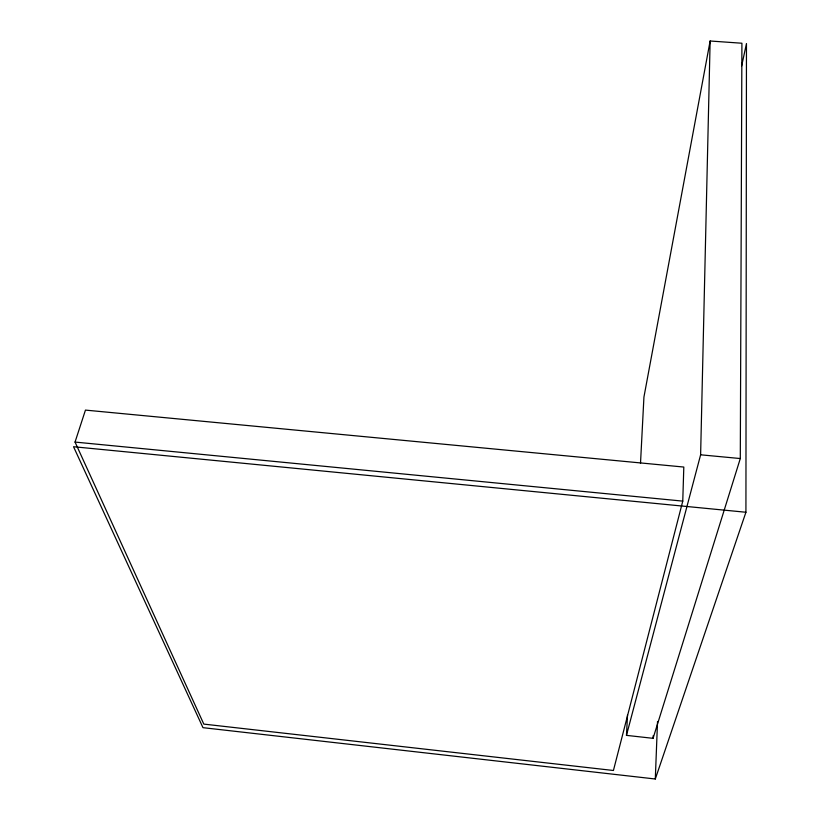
<?xml version="1.0" encoding="UTF-8"?>
<svg xmlns="http://www.w3.org/2000/svg" width="820" height="820" viewBox="0 0 820 820"><rect width="100%" height="100%" fill="white"/><g stroke="black" fill="none" stroke-linecap="round" stroke-linejoin="round"><path stroke-width="1.23" d="M745.923 512.254L73.533 446.726L202.981 727.668L655.303 779L745.923 512.254L746.466 43.552L741.639 66.03M627.515 714.948L626.459 735.366L653.058 738.328L740.296 458.544L741.915 43.234L710.13 41L643.936 397.064L640.502 463.443M626.459 735.366L700.618 454.803L710.13 41M682.763 501.122L683.808 467.051L85.454 410.102L75.04 442.072L203.811 724.101L613.422 770.492L682.763 501.122L75.04 442.072M655.303 779L657.527 721.487M653.058 738.328L653.161 735.765M700.618 454.803L740.296 458.544"/></g></svg>
